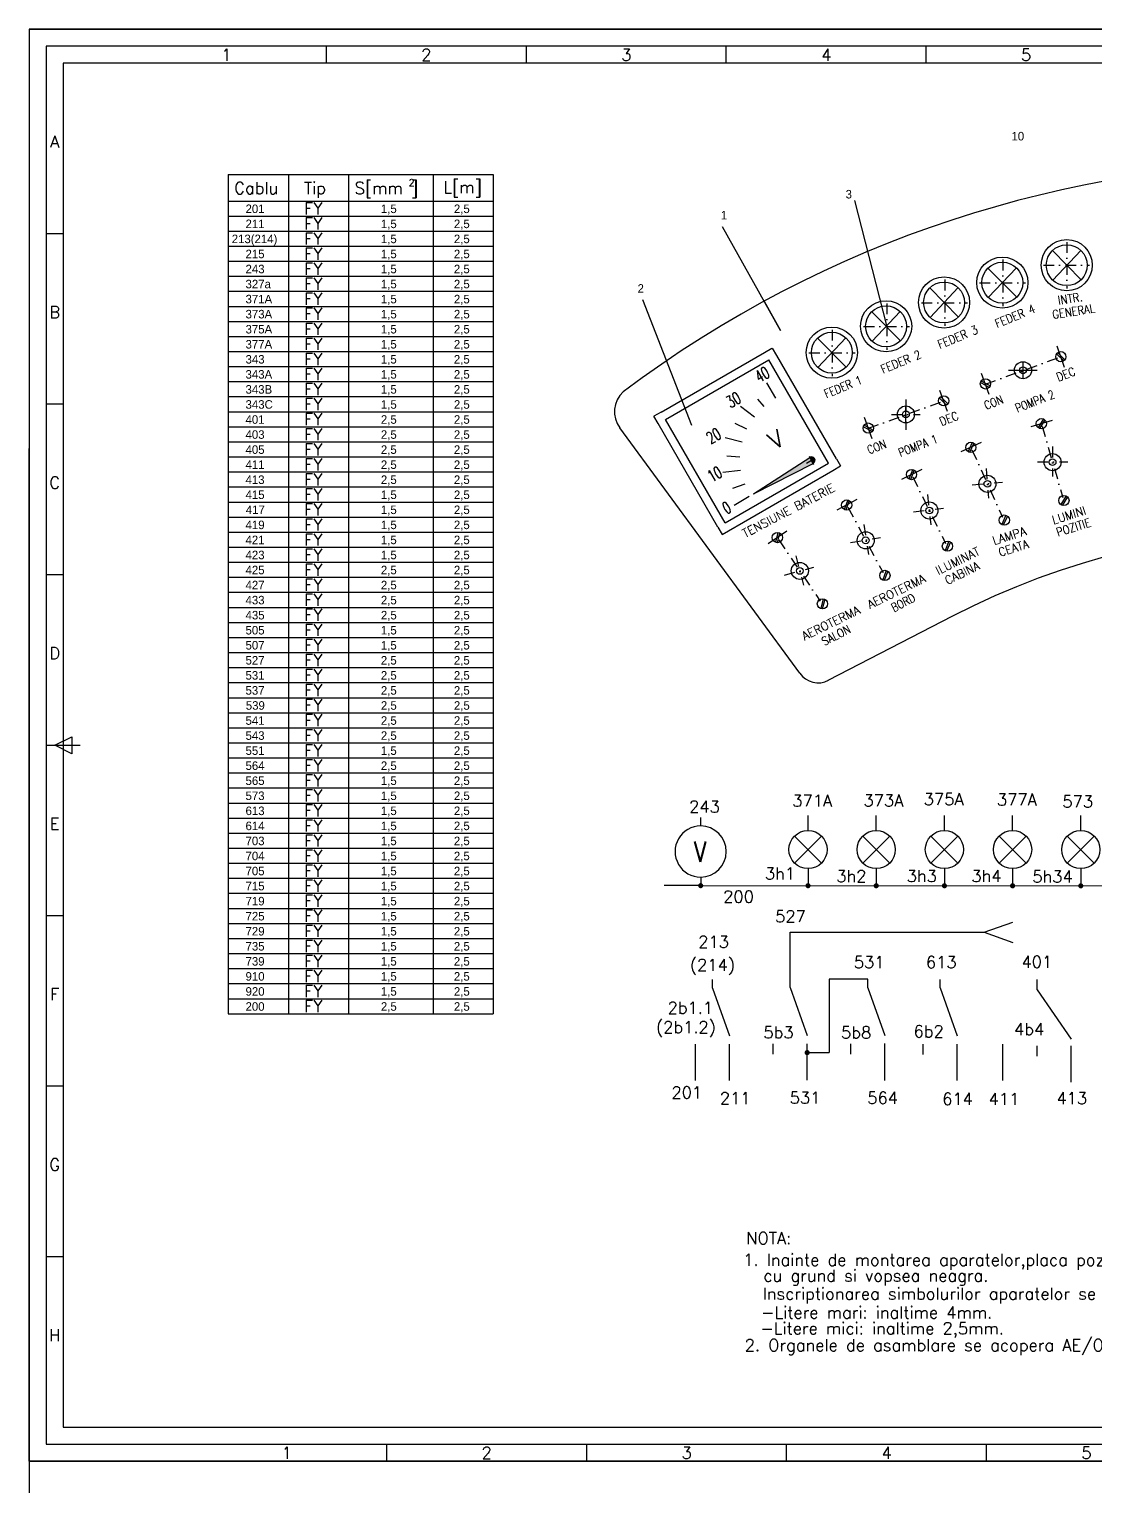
# Model space of a CAD drawing. Header units: millimetres. Extents: x 37 to 1354, y 67 to 1081.
# Drawn here: x 37.1 to 349.9, y 653.7 to 1081.2 of the extents above; entities that cross this region are included whole.
import ezdxf
from ezdxf.enums import TextEntityAlignment as Align

# ---------------------------------------------------------------- set-up
doc = ezdxf.new("R2010")
doc.units = ezdxf.units.MM
doc.linetypes.add('DASHDOT2', pattern=[12.7, 6.35, -3.175, 0, -3.175])
for name, color, linetype in [('AXE', 1, 'DASHDOT2'), ('CONTUR', 3, 'Continuous'), ('COTE', 1, 'Continuous'), ('LIN_SUB', 7, 'Continuous')]:
    doc.layers.add(name, color=color, linetype=linetype)
doc.styles.add('ISO', font='SIMPLEX.shx')
doc.styles.add('ISOCP', font='SIMPLEX.SHX')
doc.styles.add('ROMANS', font='romans', dxfattribs={"width": 0.8})
doc.styles.add('simplex', font='simplex.shx', dxfattribs={"width": 0.8})

msp = doc.modelspace()

# ---------------------------------------------------------------- hatches: boundary and pattern name
for points in [[(249.49, 944.93), (267.043, 953.899), (266.537, 954.774), (266.032, 955.65)], [(266.032, 955.65), (266.537, 954.774), (267.043, 953.899), (267.043, 953.899, 0.9999076)]]:
    msp.add_hatch(color=2).paths.add_polyline_path(points)

# ---------------------------------------------------------------- linework, layer by layer
at = {"color": 240}
for p, q in [((878.055, 1081.233), (37.055, 1081.233)), ((37.055, 1081.233), (37.055, 661.233)), ((37.055, 1081.233), (631.055, 1081.233)), ((199.762, 1081.233), (675.262, 1081.233)), ((873.055, 1076.233), (42.055, 1076.233)), ((42.055, 1076.233), (42.055, 666.233)), ((37.055, 661.233), (37.055, 958.233)), ((42.055, 666.233), (873.055, 666.233)), ((37.055, 661.233), (878.055, 661.233)), ((957.055, 661.233), (37.055, 661.233)), ((37.055, 661.233), (37.055, 67.233))]:
    msp.add_line(p, q, dxfattribs=at)
at = {"color": 70}
for p, q in [((124.238, 1071.233), (124.238, 1076.233)), ((182.878, 1071.233), (182.878, 1076.233)), ((241.518, 1071.233), (241.518, 1076.233)), ((300.158, 1071.233), (300.158, 1076.233)), ((868.055, 1071.233), (47.055, 1071.233)), ((47.055, 1071.233), (47.055, 671.233)), ((47.055, 1021.233), (42.055, 1021.233)), ((47.055, 971.233), (42.055, 971.233)), ((47.055, 921.233), (42.055, 921.233)), ((44.555, 871.233), (49.555, 873.733)), ((49.555, 873.733), (49.555, 868.733)), ((42.055, 871.233), (52.055, 871.233)), ((49.555, 868.733), (44.555, 871.233)), ((47.055, 821.233), (42.055, 821.233)), ((47.055, 771.233), (42.055, 771.233)), ((47.055, 721.233), (42.055, 721.233)), ((47.055, 671.233), (868.055, 671.233)), ((141.939, 661.233), (141.939, 666.233)), ((200.579, 661.233), (200.579, 666.233)), ((259.219, 661.233), (259.219, 666.233)), ((317.859, 661.233), (317.859, 666.233))]:
    msp.add_line(p, q, dxfattribs=at)
at = {"color": 1}
for p, q in [((95.423, 1038.653), (95.423, 792.483)), ((95.423, 1038.653), (173.178, 1038.653)), ((113.095, 1038.653), (113.095, 792.483)), ((130.766, 1038.653), (130.766, 792.483)), ((155.507, 1038.653), (155.507, 792.483)), ((173.178, 1038.653), (173.178, 792.483)), ((95.423, 1030.834), (173.178, 1030.834)), ((288.617, 994.312), (279.269, 1030.957)), ((95.423, 1026.42), (173.178, 1026.42)), ((95.423, 1022.006), (173.178, 1022.006)), ((257.387, 992.881), (240.402, 1023.245)), ((95.423, 1017.592), (173.178, 1017.592)), ((95.423, 1013.178), (173.178, 1013.178)), ((95.423, 1008.764), (173.178, 1008.764)), ((95.423, 1004.35), (173.178, 1004.35)), ((231.398, 964.998), (217.005, 1001.885)), ((252.609, 1001.423), (257.387, 992.881)), ((95.423, 999.936), (173.178, 999.936)), ((95.423, 995.523), (173.178, 995.523)), ((95.423, 991.109), (173.178, 991.109)), ((95.423, 986.695), (173.178, 986.695)), ((328.546, 978.7), (328.546, 983.7)), ((95.423, 982.281), (173.178, 982.281)), ((326.046, 981.2), (331.046, 981.2)), ((95.423, 977.867), (173.178, 977.867)), ((95.423, 973.453), (173.178, 973.453)), ((294.198, 965.748), (294.198, 970.748)), ((95.423, 969.039), (173.178, 969.039)), ((95.423, 964.625), (173.178, 964.625)), ((95.423, 960.211), (173.178, 960.211)), ((95.423, 955.797), (173.178, 955.797)), ((95.423, 951.383), (173.178, 951.383)), ((95.423, 946.97), (173.178, 946.97)), ((95.423, 942.556), (173.178, 942.556)), ((95.423, 938.142), (173.178, 938.142)), ((95.423, 933.728), (173.178, 933.728)), ((95.423, 929.314), (173.178, 929.314)), ((95.423, 924.9), (173.178, 924.9)), ((95.423, 920.486), (173.178, 920.486)), ((95.423, 916.072), (173.178, 916.072)), ((95.423, 911.658), (173.178, 911.658)), ((95.423, 907.244), (173.178, 907.244)), ((95.423, 902.83), (173.178, 902.83)), ((95.423, 898.416), (173.178, 898.416)), ((95.423, 894.003), (173.178, 894.003)), ((95.423, 889.589), (173.178, 889.589)), ((95.423, 885.175), (173.178, 885.175)), ((95.423, 880.761), (173.178, 880.761)), ((95.423, 876.347), (173.178, 876.347)), ((95.423, 871.933), (173.178, 871.933)), ((95.423, 867.519), (173.178, 867.519)), ((95.423, 863.105), (173.178, 863.105)), ((95.423, 858.691), (173.178, 858.691)), ((95.423, 854.277), (173.178, 854.277)), ((95.423, 849.863), (173.178, 849.863)), ((95.423, 845.45), (173.178, 845.45)), ((95.423, 841.036), (173.178, 841.036)), ((95.423, 836.622), (173.178, 836.622)), ((95.423, 832.208), (173.178, 832.208)), ((234.016, 830.045), (223.262, 830.05)), ((95.423, 827.794), (173.178, 827.794)), ((95.423, 823.38), (173.178, 823.38)), ((95.423, 818.966), (173.178, 818.966)), ((95.423, 814.552), (173.178, 814.552)), ((95.423, 810.138), (173.178, 810.138)), ((95.423, 805.724), (173.178, 805.724)), ((95.423, 801.31), (173.178, 801.31)), ((95.423, 796.897), (173.178, 796.897)), ((95.423, 792.483), (173.178, 792.483))]:
    msp.add_line(p, q, dxfattribs=at)
at = {"color": 2}
for p, q in [((252.757, 986.45), (254.862, 987.665)), ((256.334, 985.554), (255.087, 987.714)), ((222.446, 968.95), (252.757, 986.45)), ((223.696, 966.785), (254.007, 984.285)), ((271.507, 953.974), (254.007, 984.285)), ((273.834, 955.244), (256.334, 985.554)), ((340.477, 983.935), (338.391, 986.012)), ((340.477, 983.935), (338.391, 986.012)), ((340.837, 984.277), (338.751, 986.355)), ((256.009, 972.988), (253.417, 977.468)), ((318.643, 976.187), (316.06, 977.601)), ((318.893, 976.616), (316.31, 978.03)), ((245.714, 970.698), (249.82, 967.548)), ((252.635, 970.563), (250.762, 972.694)), ((306.129, 970.982), (304.043, 973.06)), ((306.129, 970.982), (304.043, 973.06)), ((306.489, 971.325), (304.403, 973.402)), ((222.446, 968.95), (220.281, 967.7)), ((221.531, 965.535), (220.284, 967.694)), ((241.196, 936.474), (223.696, 966.785)), ((334.547, 966.906), (332.978, 964.415)), ((334.96, 966.63), (333.391, 964.139)), ((334.96, 966.63), (333.391, 964.139)), ((239.031, 935.224), (221.531, 965.535)), ((247.582, 963.914), (244.17, 965.592)), ((284.294, 963.235), (281.712, 964.649)), ((284.545, 963.664), (281.962, 965.078)), ((241.192, 961.505), (246.19, 960.166)), ((313.64, 960.031), (312.451, 957.338)), ((314.089, 959.818), (312.9, 957.125)), ((314.089, 959.818), (312.9, 957.125)), ((241.196, 936.474), (271.507, 953.974)), ((245.468, 955.714), (241.673, 955.959)), ((249.49, 944.93), (266.032, 955.65)), ((249.49, 944.93), (267.043, 953.899)), ((266.537, 954.774), (265.004, 953.889)), ((265.836, 955.989), (266.537, 954.774)), ((267.239, 953.559), (266.537, 954.774)), ((273.834, 955.244), (275.055, 953.129)), ((240.281, 933.059), (272.757, 951.809)), ((240.532, 951.261), (245.662, 951.937)), ((272.757, 951.809), (275.052, 953.134)), ((296.203, 952.059), (295.103, 949.328)), ((296.658, 951.861), (295.559, 949.13)), ((296.658, 951.861), (295.559, 949.13)), ((246.969, 947.75), (243.37, 946.524)), ((243.792, 941.64), (248.274, 944.228)), ((277.14, 943.145), (276.132, 940.379)), ((277.602, 942.962), (276.594, 940.196)), ((277.602, 942.962), (276.594, 940.196)), ((341.203, 944.323), (339.634, 941.832)), ((341.616, 944.047), (340.047, 941.556)), ((323.516, 938.659), (322.326, 935.966)), ((323.964, 938.446), (322.775, 935.753)), ((239.031, 935.224), (240.281, 933.059)), ((256.668, 933.607), (255.939, 930.754)), ((257.146, 933.471), (256.417, 930.618)), ((257.146, 933.471), (256.417, 930.618)), ((306.781, 931.026), (305.682, 928.295)), ((307.237, 930.828), (306.137, 928.097)), ((288.412, 922.475), (287.404, 919.709)), ((288.874, 922.293), (287.866, 919.527)), ((269.934, 914.156), (269.205, 911.304)), ((270.412, 914.021), (269.683, 911.168)), ((317.139, 816.373), (325.515, 819.36)), ((260.285, 816.373), (317.139, 816.373)), ((260.285, 802.643), (260.285, 816.373)), ((317.139, 816.373), (325.515, 813.385))]:
    msp.add_line(p, q, dxfattribs=at)
at = {"color": 1, "const_width": 0.75}
msp.add_lwpolyline([(233.641, 830.045, 1), (234.391, 830.045, 1)], format="xyb", close=True, dxfattribs=at)
at = {"color": 2}
for centre, radius in [((341.367, 1012.02), 7.5), ((322.481, 1006.907), 7.5), ((305.391, 1001.076), 7.5), ((288.391, 994.098), 7.5), ((272.481, 986.369), 7.5), ((328.546, 981.2), 2.5), ((339.637, 985.178), 1.5), ((328.546, 981.2), 1), ((317.526, 977.189), 1.5), ((294.198, 968.248), 2.5), ((305.289, 972.226), 1.5), ((294.198, 968.248), 1), ((333.931, 965.538), 1.5), ((283.178, 964.237), 1.5), ((313.231, 958.588), 1.5), ((337.214, 954.237), 2.5), ((337.214, 954.237), 1), ((295.841, 950.603), 1.5), ((318.119, 947.883), 2.5), ((318.119, 947.883), 1), ((276.827, 941.678), 1.5), ((301.082, 940.066), 2.5), ((301.082, 940.066), 1), ((340.548, 942.994), 1.5), ((323.061, 937.249), 1.5), ((256.502, 932.116), 1.5), ((282.415, 931.32), 2.5), ((282.415, 931.32), 1), ((306.374, 929.601), 1.5), ((263.09, 922.364), 2.5), ((263.09, 922.364), 1), ((288.052, 921.038), 1.5), ((269.718, 912.69), 1.5)]:
    msp.add_circle(centre, radius, dxfattribs=at)
msp.add_arc((266.537, 954.774), 1.011, 300, 120, dxfattribs=at)
at = {"layer": 'AXE', "color": 1, "linetype": 'DASHDOT2', "ltscale": 0.5}
for p, q in [((341.367, 1018.799), (341.367, 1005.19)), ((322.617, 1013.636), (322.617, 1000.027)), ((334.525, 1012.011), (348.03, 1012.011)), ((305.617, 1007.805), (305.617, 994.197)), ((315.775, 1006.848), (329.28, 1006.848)), ((288.617, 1000.81), (288.617, 987.201)), ((298.775, 1001.017), (312.28, 1001.017)), ((272.617, 993.081), (272.617, 979.473)), ((281.775, 994.022), (295.28, 994.022)), ((265.775, 986.293), (279.28, 986.293)), ((317.533, 977.157), (339.641, 985.123)), ((324.289, 981.2), (332.741, 981.2)), ((283.184, 964.205), (305.293, 972.171)), ((294.198, 972.605), (294.198, 963.741)), ((289.941, 968.248), (298.393, 968.248)), ((334.168, 964.791), (340.191, 943.897)), ((313.574, 957.883), (322.577, 938.09)), ((337.176, 958.8), (337.176, 950.011)), ((332.761, 954.344), (341.693, 954.344)), ((296.208, 949.909), (305.861, 930.426)), ((317.712, 952.428), (318.436, 943.669)), ((313.679, 947.624), (322.58, 948.359)), ((277.217, 940.997), (287.513, 921.845)), ((296.414, 939.668), (305.263, 940.727)), ((300.49, 944.746), (301.549, 935.9)), ((277.968, 930.718), (286.772, 932.102)), ((281.855, 935.942), (283.239, 927.142)), ((256.957, 931.477), (269.102, 913.44)), ((258.568, 921.148), (267.179, 923.448)), ((261.886, 926.751), (264.185, 918.145))]:
    msp.add_line(p, q, dxfattribs=at)
at = {"layer": 'CONTUR', "color": 3}
for p, q in [((263.087, 892.361), (210.258, 964.281)), ((307.849, 909.042), (271.334, 890.19)), ((237.51, 800.026), (237.51, 802.526)), ((237.51, 800.026), (242.482, 786.016)), ((260.285, 800.143), (260.285, 802.643)), ((260.285, 800.143), (265.258, 786.133)), ((283.06, 800.098), (283.06, 802.598)), ((283.06, 800.098), (288.033, 786.088)), ((304.276, 800.038), (304.276, 802.538)), ((304.276, 800.038), (309.248, 786.028)), ((332.655, 799.538), (332.655, 802.538))]:
    msp.add_line(p, q, dxfattribs=at)
at = {"layer": 'CONTUR', "color": 3, "flags": 128}
msp.add_lwpolyline([(332.655, 799.538), (342.655, 785.038)], dxfattribs=at)
at = {"layer": 'CONTUR', "color": 3}
for centre, radius, start, end in [((412.459, 707.02), 335, 53.08859, 126.91141), ((216.709, 969.013), 8, 132.88309, 216.26077), ((412.459, 707.02), 227.5, 62.62418, 117.37582), ((268.459, 896.02), 6.5, 214.26411, 298.04812)]:
    msp.add_arc(centre, radius, start, end, dxfattribs=at)
at = {"layer": 'COTE', "color": 1}
for p, q in [((234.016, 847.545), (234.016, 850.045)), ((265.491, 846.239), (265.491, 850.639)), ((285.491, 846.239), (285.491, 850.639)), ((305.491, 846.239), (305.491, 850.639)), ((325.491, 846.239), (325.491, 850.639)), ((345.491, 846.239), (345.491, 850.639)), ((269.451, 836.679), (261.531, 844.599)), ((269.451, 844.599), (261.531, 836.679)), ((289.451, 844.599), (281.531, 836.679)), ((289.451, 836.679), (281.531, 844.599)), ((309.451, 844.599), (301.531, 836.679)), ((309.451, 836.679), (301.531, 844.599)), ((329.451, 836.679), (321.531, 844.599)), ((329.451, 844.599), (321.531, 836.679)), ((349.451, 844.599), (341.531, 836.679)), ((349.451, 836.679), (341.531, 844.599)), ((265.491, 835.039), (265.491, 830.03)), ((285.491, 835.039), (285.491, 830.02)), ((305.491, 835.039), (305.491, 830.01)), ((325.491, 835.039), (325.491, 830.001)), ((345.491, 835.039), (345.491, 829.991)), ((234.016, 830.045), (445.491, 829.942))]:
    msp.add_line(p, q, dxfattribs=at)
at = {"layer": 'COTE', "color": 1, "const_width": 0.75}
for points in [[(265.116, 830.03, 1), (265.866, 830.03, 1)], [(285.116, 830.02, 1), (285.866, 830.02, 1)], [(305.116, 830.01, 1), (305.866, 830.01, 1)], [(325.116, 830.001, 1), (325.866, 830.001, 1)], [(345.116, 829.991, 1), (345.866, 829.991, 1)]]:
    msp.add_lwpolyline(points, format="xyb", close=True, dxfattribs=at)
at = {"layer": 'COTE', "color": 1}
for centre in [(265.491, 840.639), (285.491, 840.639), (305.491, 840.639), (325.491, 840.639), (345.491, 840.639)]:
    msp.add_circle(centre, 5.6, dxfattribs=at)
for centre, start, end in [((234.006, 840.045), 89.92126, 270.07874), ((234.016, 840.045), 270, 90)]:
    msp.add_arc(centre, 7.5, start, end, dxfattribs=at)
at = {"layer": 'LIN_SUB', "color": 1}
for p, q in [((337.151, 1016.276), (345.584, 1007.739)), ((345.477, 1016.366), (337.258, 1007.623)), ((318.265, 1011.163), (326.698, 1002.626)), ((326.591, 1011.253), (318.372, 1002.51)), ((301.175, 1005.332), (309.608, 996.795)), ((309.501, 1005.422), (301.282, 996.679)), ((284.175, 998.354), (292.608, 989.816)), ((292.501, 998.443), (284.282, 989.7)), ((268.265, 990.625), (276.698, 982.087)), ((276.591, 990.715), (268.372, 981.972)), ((340.757, 982.026), (338.526, 988.22)), ((318.648, 974.06), (316.417, 980.254)), ((306.409, 969.074), (304.177, 975.267)), ((284.3, 961.108), (282.068, 967.302)), ((337.144, 966.478), (330.825, 964.63)), ((316.272, 959.986), (310.289, 957.237)), ((298.834, 952.101), (292.946, 949.155)), ((279.769, 943.274), (273.982, 940.135)), ((259.271, 933.996), (253.824, 930.298)), ((234.016, 832.545), (234.016, 830.045))]:
    msp.add_line(p, q, dxfattribs=at)
at = {"layer": 'LIN_SUB', "color": 2}
for p, q in [((271.702, 802.606), (271.702, 781.077)), ((283.06, 802.598), (271.702, 802.606)), ((232.456, 772.868), (232.477, 783.536)), ((232.472, 780.536), (232.477, 783.536)), ((242.456, 772.927), (242.478, 783.595)), ((242.472, 780.516), (242.477, 783.516)), ((255.247, 780.653), (255.253, 783.653)), ((265.232, 773.005), (265.253, 783.672)), ((265.247, 780.633), (265.253, 783.633)), ((278.022, 780.608), (278.028, 783.608)), ((287.924, 783.731), (287.924, 772.858)), ((299.237, 780.548), (299.243, 783.548)), ((309.222, 772.939), (309.243, 783.607)), ((322.634, 772.939), (322.655, 783.607)), ((322.655, 780.038), (322.655, 783.038)), ((332.655, 780.038), (332.655, 783.038)), ((342.634, 772.37), (342.655, 783.038)), ((342.655, 780.038), (342.655, 783.038)), ((264.873, 781.077), (271.702, 781.077))]:
    msp.add_line(p, q, dxfattribs=at)
at = {"layer": 'LIN_SUB', "color": 2, "const_width": 0.75}
msp.add_lwpolyline([(264.873, 781.077, 1), (265.623, 781.077, 1)], format="xyb", close=True, dxfattribs=at)
at = {"layer": 'LIN_SUB', "color": 1}
for centre in [(341.367, 1012.007), (322.481, 1006.894), (305.391, 1001.064), (288.391, 994.085), (272.481, 986.356)]:
    msp.add_circle(centre, 6, dxfattribs=at)

# ---------------------------------------------------------------- texts
at = {"color": 50, "style": 'ISO'}
for s, p in [('1', (94.918, 1073.711)), ('2', (153.558, 1073.711)), ('3', (212.198, 1073.711)), ('4', (270.838, 1073.711)), ('5', (329.478, 1073.711)), ('A', (44.555, 1048.233)), ('B', (44.555, 998.233)), ('C', (44.555, 948.233)), ('D', (44.555, 898.233)), ('E', (44.555, 848.233)), ('F', (44.555, 798.233)), ('G', (44.555, 748.233)), ('H', (44.555, 698.233)), ('1', (112.619, 663.711)), ('2', (171.259, 663.711)), ('3', (229.899, 663.711)), ('4', (288.539, 663.711)), ('5', (347.179, 663.711))]:
    msp.add_text(s, height=3.5, dxfattribs=at).set_placement(p, align=Align.MIDDLE)
at = {"color": 1}
for s, p in [('10', (325.164, 1048.594)), ('3', (276.509, 1031.579)), ('1', (239.907, 1025.421)), ('2', (215.495, 1003.937))]:
    msp.add_text(s, height=2.5, dxfattribs=at).set_placement(p)
at = {"color": 2}
for s, p in [('201', (100.523, 1027.298)), ('1,5', (140.218, 1027.298)), ('2,5', (161.63, 1027.298)), ('211', (100.523, 1022.884)), ('1,5', (140.218, 1022.884)), ('2,5', (161.63, 1022.884)), ('213(214)', (96.468, 1018.47)), ('1,5', (140.218, 1018.47)), ('2,5', (161.63, 1018.47)), ('215', (100.523, 1014.057)), ('1,5', (140.218, 1014.057)), ('2,5', (161.63, 1014.057)), ('243', (100.523, 1009.643)), ('1,5', (140.218, 1009.643)), ('2,5', (161.63, 1009.643)), ('327a', (100.523, 1005.229)), ('1,5', (140.218, 1005.229)), ('2,5', (161.63, 1005.229)), ('371A', (100.523, 1000.815)), ('1,5', (140.218, 1000.815)), ('2,5', (161.63, 1000.815)), ('373A', (100.523, 996.401)), ('1,5', (140.218, 996.401)), ('2,5', (161.63, 996.401)), ('375A', (100.523, 991.987)), ('1,5', (140.218, 991.987)), ('2,5', (161.63, 991.987)), ('377A', (100.523, 987.573)), ('1,5', (140.218, 987.573)), ('2,5', (161.63, 987.573)), ('343', (100.523, 983.159)), ('1,5', (140.218, 983.159)), ('2,5', (161.63, 983.159)), ('343A', (100.523, 978.745)), ('1,5', (140.218, 978.745)), ('2,5', (161.63, 978.745)), ('343B', (100.523, 974.331)), ('1,5', (140.218, 974.331)), ('2,5', (161.63, 974.331)), ('343C', (100.523, 969.917)), ('1,5', (140.218, 969.917)), ('2,5', (161.63, 969.917)), ('401', (100.523, 965.503)), ('2,5', (140.218, 965.503)), ('2,5', (161.63, 965.503)), ('403', (100.523, 961.09)), ('2,5', (140.218, 961.09)), ('2,5', (161.63, 961.09)), ('405', (100.523, 956.676)), ('2,5', (140.218, 956.676)), ('2,5', (161.63, 956.676)), ('411', (100.523, 952.262)), ('2,5', (140.218, 952.262)), ('2,5', (161.63, 952.262)), ('413', (100.523, 947.848)), ('2,5', (140.218, 947.848)), ('2,5', (161.63, 947.848)), ('415', (100.523, 943.434)), ('1,5', (140.218, 943.434)), ('2,5', (161.63, 943.434)), ('417', (100.598, 939.02)), ('1,5', (140.218, 939.02)), ('2,5', (161.63, 939.02)), ('419', (100.523, 934.606)), ('1,5', (140.218, 934.606)), ('2,5', (161.63, 934.606)), ('421', (100.523, 930.192)), ('1,5', (140.218, 930.192)), ('2,5', (161.63, 930.192)), ('423', (100.523, 925.778)), ('1,5', (140.218, 925.778)), ('2,5', (161.63, 925.778)), ('425', (100.523, 921.364)), ('2,5', (140.218, 921.364)), ('2,5', (161.63, 921.364)), ('427', (100.523, 916.95)), ('2,5', (140.218, 916.95)), ('2,5', (161.63, 916.95)), ('433', (100.523, 912.537)), ('2,5', (140.218, 912.537)), ('2,5', (161.63, 912.537)), ('435', (100.523, 908.123)), ('2,5', (140.218, 908.123)), ('2,5', (161.63, 908.123)), ('505', (100.523, 903.709)), ('1,5', (140.218, 903.709)), ('2,5', (161.63, 903.709)), ('507', (100.523, 899.295)), ('1,5', (140.218, 899.295)), ('2,5', (161.63, 899.295)), ('527', (100.523, 894.881)), ('2,5', (140.218, 894.881)), ('2,5', (161.63, 894.881)), ('531', (100.523, 890.467)), ('2,5', (140.218, 890.467)), ('2,5', (161.63, 890.467)), ('537', (100.523, 886.053)), ('2,5', (140.218, 886.053)), ('2,5', (161.63, 886.053)), ('539', (100.598, 881.639)), ('2,5', (140.218, 881.639)), ('2,5', (161.63, 881.639)), ('541', (100.523, 877.225)), ('2,5', (140.218, 877.225)), ('2,5', (161.63, 877.225)), ('543', (100.523, 872.811)), ('2,5', (140.218, 872.811)), ('2,5', (161.63, 872.811)), ('551', (100.523, 868.397)), ('1,5', (140.218, 868.397)), ('2,5', (161.63, 868.397)), ('564', (100.523, 863.983)), ('2,5', (140.218, 863.983)), ('2,5', (161.63, 863.983)), ('565', (100.523, 859.57)), ('1,5', (140.218, 859.57)), ('2,5', (161.63, 859.57)), ('573', (100.523, 855.156)), ('1,5', (140.218, 855.156)), ('2,5', (161.63, 855.156)), ('613', (100.523, 850.742)), ('1,5', (140.218, 850.742)), ('2,5', (161.63, 850.742)), ('614', (100.523, 846.328)), ('1,5', (140.218, 846.328)), ('2,5', (161.63, 846.328)), ('703', (100.523, 841.914)), ('1,5', (140.218, 841.914)), ('2,5', (161.63, 841.914)), ('704', (100.523, 837.5)), ('1,5', (140.218, 837.5)), ('2,5', (161.63, 837.5)), ('705', (100.523, 833.086)), ('1,5', (140.218, 833.086)), ('2,5', (161.63, 833.086)), ('715', (100.523, 828.672)), ('1,5', (140.218, 828.672)), ('2,5', (161.63, 828.672)), ('719', (100.523, 824.258)), ('1,5', (140.218, 824.258)), ('2,5', (161.63, 824.258)), ('725', (100.523, 819.844)), ('1,5', (140.218, 819.844)), ('2,5', (161.63, 819.844)), ('729', (100.523, 815.43)), ('1,5', (140.218, 815.43)), ('2,5', (161.63, 815.43)), ('735', (100.523, 811.017)), ('1,5', (140.218, 811.017)), ('2,5', (161.63, 811.017)), ('739', (100.523, 806.603)), ('1,5', (140.218, 806.603)), ('2,5', (161.63, 806.603)), ('910', (100.523, 802.189)), ('1,5', (140.218, 802.189)), ('2,5', (161.63, 802.189)), ('920', (100.523, 797.775)), ('1,5', (140.218, 797.775)), ('2,5', (161.63, 797.775)), ('200', (100.523, 793.361)), ('2,5', (140.218, 793.361)), ('2,5', (161.63, 793.361))]:
    msp.add_text(s, height=2.5, dxfattribs=at).set_placement(p)
at = {"color": 2, "style": 'ISOCP'}
msp.add_text('V', height=5, rotation=30, dxfattribs=at).set_placement((255.646, 957.808))
at = {"layer": 'CONTUR', "color": 3, "style": 'ISOCP'}
msp.add_text('NOTA:', height=3.5, dxfattribs=at).set_placement((247.378, 724.909))
at = {"layer": 'COTE', "color": 1, "linetype": 'Continuous', "style": 'simplex'}
for s, rotation, width, p, p2 in [('FEDER 4', 22.35944, 0.790391, (320.948, 993.568), (332.435, 998.292)), ('GENERAL', 8.74215, 0.77726, (337.359, 996.26), (349.797, 998.173)), ('INTR.', 8.32834, 0.860575, (338.98, 1000.461), (346.177, 1001.514)), ('FEDER 3', 22.35944, 0.796425, (304.132, 987.425), (315.618, 992.15)), ('FEDER 2', 22.35944, 0.796425, (287.443, 980.173), (298.93, 984.898)), ('FEDER 1', 22.35944, 0.802321, (270.869, 972.968), (281.645, 977.401)), ('DEC', 21.31791, 0.857389, (338.933, 977.837), (344.163, 979.878)), ('POMPA 2', 21.31791, 0.705691, (326.881, 968.768), (338.072, 973.136)), ('CON', 21.31791, 0.837579, (317.732, 969.564), (323.027, 971.63)), ('DEC', 21.31791, 0.857389, (304.646, 964.816), (309.875, 966.857)), ('POMPA 1', 21.31791, 0.753089, (292.593, 955.747), (303.784, 960.114)), ('CON', 21.31791, 0.837579, (283.444, 956.542), (288.739, 958.608)), ('TENSIUNE BATERIE', 27.59975, 0.865268, (247.042, 931.998), (273.607, 945.886)), ('LUMINI', 17.36086, 0.917605, (337.543, 935.983), (347.239, 939.014)), ('POZITIE', 17.22117, 0.791816, (338.773, 932.399), (348.678, 935.469)), ('LAMPA', 17.36086, 0.853372, (320.076, 929.929), (329.773, 932.96)), ('ILUMINAT', 26.04312, 0.849358, (303.727, 921.159), (316.173, 927.241)), ('CEATA', 17.29814, 0.790261, (321.838, 926.505), (330.461, 929.191)), ('CABINA', 26.17002, 0.826151, (306.398, 918.228), (316.108, 922.999)), ('AEROTERMA', 26.01392, 0.853648, (283.649, 911.16), (300.271, 919.272)), ('BORD', 27.44184, 0.796557, (290.695, 910.227), (297.259, 913.635)), ('AEROTERMA', 26.01392, 0.853648, (264.422, 901.904), (281.044, 910.016)), ('SALON', 27.20253, 0.789982, (270.297, 900.343), (278.243, 904.427))]:
    msp.add_text(s, height=2.5, rotation=rotation, dxfattribs=dict(at, width=width)).set_placement(p, p2, align=Align.FIT)
at = {"layer": 'COTE', "color": 1, "style": 'ROMANS', "width": 0.8}
msp.add_text('V', height=6, dxfattribs=at).set_placement((231.962, 837.038))
at = {"layer": 'LIN_SUB', "color": 2, "style": 'ISOCP'}
for s, height, p in [('Cablu', 3.5, (97.207, 1032.887)), ('Tip', 3.5, (117.656, 1032.887)), ('S[mm ]', 3.5, (132.55, 1032.887)), ('2', 2.1, (148.359, 1035.146)), ('L[m]', 3.5, (158.553, 1033.139)), ('FY', 3.5, (117.656, 1026.864)), ('FY', 3.5, (117.656, 1022.451)), ('FY', 3.5, (117.656, 1018.037)), ('FY', 3.5, (117.656, 1013.623)), ('FY', 3.5, (117.656, 1009.209)), ('FY', 3.5, (117.656, 1004.795)), ('FY', 3.5, (117.656, 1000.381)), ('FY', 3.5, (117.656, 995.967)), ('FY', 3.5, (117.656, 991.553)), ('FY', 3.5, (117.656, 987.139)), ('FY', 3.5, (117.656, 982.725)), ('FY', 3.5, (117.656, 978.311)), ('FY', 3.5, (117.656, 973.898)), ('FY', 3.5, (117.656, 969.484)), ('FY', 3.5, (117.656, 965.07)), ('FY', 3.5, (117.656, 960.656)), ('FY', 3.5, (117.656, 956.242)), ('FY', 3.5, (117.656, 951.828)), ('FY', 3.5, (117.656, 947.414)), ('FY', 3.5, (117.656, 943)), ('FY', 3.5, (117.656, 938.586)), ('FY', 3.5, (117.656, 934.172)), ('FY', 3.5, (117.656, 929.758)), ('FY', 3.5, (117.656, 925.344)), ('FY', 3.5, (117.656, 920.931)), ('FY', 3.5, (117.656, 916.517)), ('FY', 3.5, (117.656, 912.103)), ('FY', 3.5, (117.656, 907.689)), ('FY', 3.5, (117.656, 903.275)), ('FY', 3.5, (117.656, 898.861)), ('FY', 3.5, (117.656, 894.447)), ('FY', 3.5, (117.656, 890.033)), ('FY', 3.5, (117.656, 885.619)), ('FY', 3.5, (117.656, 881.205)), ('FY', 3.5, (117.656, 876.791)), ('FY', 3.5, (117.656, 872.378)), ('FY', 3.5, (117.656, 867.964)), ('FY', 3.5, (117.656, 863.55)), ('FY', 3.5, (117.656, 859.136)), ('FY', 3.5, (117.656, 854.722)), ('371A', 3.5, (260.874, 853.221)), ('373A', 3.5, (281.76, 853.293)), ('375A', 3.5, (299.426, 853.66)), ('377A', 3.5, (320.9, 853.531)), ('573', 3.5, (340.095, 852.961)), ('FY', 3.5, (117.656, 850.308)), ('243', 3.5, (230.625, 851.457)), ('FY', 3.5, (117.656, 845.894)), ('FY', 3.5, (117.656, 841.48)), ('FY', 3.5, (117.656, 837.066)), ('FY', 3.5, (117.656, 832.652)), ('3h1', 3.5, (252.843, 831.867)), ('3h2', 3.5, (273.784, 831.073)), ('3h3', 3.5, (294.43, 831.131)), ('3h4', 3.5, (313.403, 831.131)), ('5h34', 3.5, (331.284, 830.966)), ('FY', 3.5, (117.656, 828.238)), ('FY', 3.5, (117.656, 823.824)), ('200', 3.5, (240.612, 825.067)), ('FY', 3.5, (117.656, 819.411)), ('527', 3.5, (255.854, 819.307)), ('FY', 3.5, (117.656, 814.997)), ('FY', 3.5, (117.656, 810.583)), ('213', 3.5, (233.29, 811.841)), ('FY', 3.5, (117.656, 806.169)), ('(214)', 3.5, (230.857, 805.035)), ('531', 3.5, (278.941, 805.854)), ('613', 3.5, (300.056, 805.859)), ('401', 3.5, (328.114, 805.962)), ('FY', 3.5, (117.656, 801.755)), ('FY', 3.5, (117.656, 797.341)), ('FY', 3.5, (117.656, 792.927)), ('2b1.1', 3.5, (224.316, 792.491)), ('(2b1.2)', 3.5, (220.9, 786.802)), ('5b3', 3.5, (252.412, 785.271)), ('5b8', 3.5, (275.187, 785.226)), ('6b2', 3.5, (296.45, 785.562)), ('4b4', 3.5, (325.932, 786.19)), ('201', 3.5, (225.441, 767.651)), ('531', 3.5, (260.104, 766.11)), ('564', 3.5, (282.879, 766.065)), ('211', 3.5, (239.624, 765.952)), ('614', 3.5, (304.849, 765.744)), ('411', 3.5, (318.453, 765.724)), ('413', 3.5, (338.362, 765.943)), ('1. Inainte de montarea aparatelor,placa poz.1 se acopera', 3.5, (246.465, 718.575)), ('cu grund si vopsea neagra.', 3.5, (252.394, 713.92)), ('Inscriptionarea simbolurilor aparatelor se face cu pantograful', 3.5, (252.183, 708.63)), ('-Litere mari: inaltime 4mm.', 3.5, (251.759, 703.128)), ('-Litere mici: inaltime 2,5mm.', 3.5, (251.547, 698.473)), ('2. Organele de asamblare se acopera AE/OL/Zn40-SL-Pas-STAS 7222-90.', 3.5, (246.922, 693.544))]:
    msp.add_text(s, height=height, dxfattribs=at).set_placement(p)
at = {"layer": 'LIN_SUB', "color": 2, "style": 'ISOCP', "width": 0.66173}
for s, p in [('40', (251.208, 977.44)), ('30', (242.792, 969.994)), ('20', (236.973, 959.456)), ('10', (237.274, 948.221)), ('0', (241.63, 938.872))]:
    msp.add_text(s, height=3.5, rotation=30, dxfattribs=at).set_placement(p)

doc.saveas('drawing.dxf')
